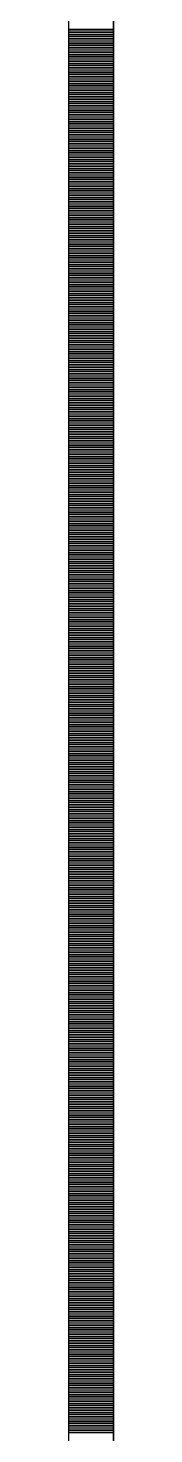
# Model space of a CAD drawing. Header units: millimetres. Extents: x -231292 to 573618, y -153144 to 564035.
# Drawn here: x 8548 to 8573, y 190135 to 190912 of the extents above; entities that cross this region are included whole.
import ezdxf

# ---------------------------------------------------------------- set-up
doc = ezdxf.new("R2010")
doc.units = ezdxf.units.MM
doc.layers.add('АР_Тонкая', color=250, linetype='Continuous', lineweight=5)
doc.layers.add('АР_Штриховка', color=250, linetype='Continuous', lineweight=0)

msp = doc.modelspace()

# ---------------------------------------------------------------- linework, layer by layer
at = {"layer": 'АР_Тонкая', "color": 18, "linetype": 'Continuous', "lineweight": 25, "true_color": 0x000000}
for p, q in [((8548.243, 263866.253), (8548.243, 187666.253)), ((8573.243, 263866.253), (8573.243, 187666.253)), ((8573.243, 187666.253), (8573.243, 263866.253))]:
    msp.add_line(p, q, dxfattribs=at)
at = {"layer": 'АР_Штриховка', "color": 18, "linetype": 'Continuous', "lineweight": 25, "true_color": 0x000000}
for p, q in [((8548.243, 190911.002), (8573.243, 190911.002)), ((8548.243, 190910.002), (8573.243, 190910.002)), ((8548.243, 190909.002), (8573.243, 190909.002)), ((8548.243, 190908.002), (8573.243, 190908.002)), ((8548.243, 190907.002), (8573.243, 190907.002)), ((8548.243, 190906.002), (8573.243, 190906.002)), ((8548.243, 190905.002), (8573.243, 190905.002)), ((8548.243, 190904.002), (8573.243, 190904.002)), ((8548.243, 190903.002), (8573.243, 190903.002)), ((8548.243, 190902.002), (8573.243, 190902.002)), ((8548.243, 190901.002), (8573.243, 190901.002)), ((8548.243, 190900.002), (8573.243, 190900.002)), ((8548.243, 190899.002), (8573.243, 190899.002)), ((8548.243, 190898.002), (8573.243, 190898.002)), ((8548.243, 190897.002), (8573.243, 190897.002)), ((8548.243, 190896.002), (8573.243, 190896.002)), ((8548.243, 190895.002), (8573.243, 190895.002)), ((8548.243, 190894.002), (8573.243, 190894.002)), ((8548.243, 190893.002), (8573.243, 190893.002)), ((8548.243, 190892.002), (8573.243, 190892.002)), ((8548.243, 190891.002), (8573.243, 190891.002)), ((8548.243, 190890.002), (8573.243, 190890.002)), ((8548.243, 190889.002), (8573.243, 190889.002)), ((8548.243, 190888.002), (8573.243, 190888.002)), ((8548.243, 190887.002), (8573.243, 190887.002)), ((8548.243, 190886.002), (8573.243, 190886.002)), ((8548.243, 190885.002), (8573.243, 190885.002)), ((8548.243, 190884.002), (8573.243, 190884.002)), ((8548.243, 190883.002), (8573.243, 190883.002)), ((8548.243, 190882.002), (8573.243, 190882.002)), ((8548.243, 190881.002), (8573.243, 190881.002)), ((8548.243, 190880.002), (8573.243, 190880.002)), ((8548.243, 190879.002), (8573.243, 190879.002)), ((8548.243, 190878.002), (8573.243, 190878.002)), ((8548.243, 190877.002), (8573.243, 190877.002)), ((8548.243, 190876.002), (8573.243, 190876.002)), ((8548.243, 190875.002), (8573.243, 190875.002)), ((8548.243, 190874.002), (8573.243, 190874.002)), ((8548.243, 190873.002), (8573.243, 190873.002)), ((8548.243, 190872.002), (8573.243, 190872.002)), ((8548.243, 190871.002), (8573.243, 190871.002)), ((8548.243, 190870.002), (8573.243, 190870.002)), ((8548.243, 190869.002), (8573.243, 190869.002)), ((8548.243, 190868.002), (8573.243, 190868.002)), ((8548.243, 190867.002), (8573.243, 190867.002)), ((8548.243, 190866.002), (8573.243, 190866.002)), ((8548.243, 190865.002), (8573.243, 190865.002)), ((8548.243, 190864.002), (8573.243, 190864.002)), ((8548.243, 190863.002), (8573.243, 190863.002)), ((8548.243, 190862.002), (8573.243, 190862.002)), ((8548.243, 190861.002), (8573.243, 190861.002)), ((8548.243, 190860.002), (8573.243, 190860.002)), ((8548.243, 190859.002), (8573.243, 190859.002)), ((8548.243, 190858.002), (8573.243, 190858.002)), ((8548.243, 190857.002), (8573.243, 190857.002)), ((8548.243, 190856.002), (8573.243, 190856.002)), ((8548.243, 190855.002), (8573.243, 190855.002)), ((8548.243, 190854.002), (8573.243, 190854.002)), ((8548.243, 190853.002), (8573.243, 190853.002)), ((8548.243, 190852.002), (8573.243, 190852.002)), ((8548.243, 190851.002), (8573.243, 190851.002)), ((8548.243, 190850.002), (8573.243, 190850.002)), ((8548.243, 190849.002), (8573.243, 190849.002)), ((8548.243, 190848.002), (8573.243, 190848.002)), ((8548.243, 190847.002), (8573.243, 190847.002)), ((8548.243, 190846.002), (8573.243, 190846.002)), ((8548.243, 190845.002), (8573.243, 190845.002)), ((8548.243, 190844.002), (8573.243, 190844.002)), ((8548.243, 190843.002), (8573.243, 190843.002)), ((8548.243, 190842.002), (8573.243, 190842.002)), ((8548.243, 190841.002), (8573.243, 190841.002)), ((8548.243, 190840.002), (8573.243, 190840.002)), ((8548.243, 190839.002), (8573.243, 190839.002)), ((8548.243, 190838.002), (8573.243, 190838.002)), ((8548.243, 190837.002), (8573.243, 190837.002)), ((8548.243, 190836.002), (8573.243, 190836.002)), ((8548.243, 190835.002), (8573.243, 190835.002)), ((8548.243, 190834.002), (8573.243, 190834.002)), ((8548.243, 190833.002), (8573.243, 190833.002)), ((8548.243, 190832.002), (8573.243, 190832.002)), ((8548.243, 190831.002), (8573.243, 190831.002)), ((8548.243, 190830.002), (8573.243, 190830.002)), ((8548.243, 190829.002), (8573.243, 190829.002)), ((8548.243, 190828.002), (8573.243, 190828.002)), ((8548.243, 190827.002), (8573.243, 190827.002)), ((8548.243, 190826.002), (8573.243, 190826.002)), ((8548.243, 190825.002), (8573.243, 190825.002)), ((8548.243, 190824.002), (8573.243, 190824.002)), ((8548.243, 190823.002), (8573.243, 190823.002)), ((8548.243, 190822.002), (8573.243, 190822.002)), ((8548.243, 190821.002), (8573.243, 190821.002)), ((8548.243, 190820.002), (8573.243, 190820.002)), ((8548.243, 190819.002), (8573.243, 190819.002)), ((8548.243, 190818.002), (8573.243, 190818.002)), ((8548.243, 190817.002), (8573.243, 190817.002)), ((8548.243, 190816.002), (8573.243, 190816.002)), ((8548.243, 190815.002), (8573.243, 190815.002)), ((8548.243, 190814.002), (8573.243, 190814.002)), ((8548.243, 190813.002), (8573.243, 190813.002)), ((8548.243, 190812.002), (8573.243, 190812.002)), ((8548.243, 190811.002), (8573.243, 190811.002)), ((8548.243, 190810.002), (8573.243, 190810.002)), ((8548.243, 190809.002), (8573.243, 190809.002)), ((8548.243, 190808.002), (8573.243, 190808.002)), ((8548.243, 190807.002), (8573.243, 190807.002)), ((8548.243, 190806.002), (8573.243, 190806.002)), ((8548.243, 190805.002), (8573.243, 190805.002)), ((8548.243, 190804.002), (8573.243, 190804.002)), ((8548.243, 190803.002), (8573.243, 190803.002)), ((8548.243, 190802.002), (8573.243, 190802.002)), ((8548.243, 190801.002), (8573.243, 190801.002)), ((8548.243, 190800.002), (8573.243, 190800.002)), ((8548.243, 190799.002), (8573.243, 190799.002)), ((8548.243, 190798.002), (8573.243, 190798.002)), ((8548.243, 190797.002), (8573.243, 190797.002)), ((8548.243, 190796.002), (8573.243, 190796.002)), ((8548.243, 190795.002), (8573.243, 190795.002)), ((8548.243, 190794.002), (8573.243, 190794.002)), ((8548.243, 190793.002), (8573.243, 190793.002)), ((8548.243, 190792.002), (8573.243, 190792.002)), ((8548.243, 190791.002), (8573.243, 190791.002)), ((8548.243, 190790.002), (8573.243, 190790.002)), ((8548.243, 190789.002), (8573.243, 190789.002)), ((8548.243, 190788.002), (8573.243, 190788.002)), ((8548.243, 190787.002), (8573.243, 190787.002)), ((8548.243, 190786.002), (8573.243, 190786.002)), ((8548.243, 190785.002), (8573.243, 190785.002)), ((8548.243, 190784.002), (8573.243, 190784.002)), ((8548.243, 190783.002), (8573.243, 190783.002)), ((8548.243, 190782.002), (8573.243, 190782.002)), ((8548.243, 190781.002), (8573.243, 190781.002)), ((8548.243, 190780.002), (8573.243, 190780.002)), ((8548.243, 190779.002), (8573.243, 190779.002)), ((8548.243, 190778.002), (8573.243, 190778.002)), ((8548.243, 190777.002), (8573.243, 190777.002)), ((8548.243, 190776.002), (8573.243, 190776.002)), ((8548.243, 190775.002), (8573.243, 190775.002)), ((8548.243, 190774.002), (8573.243, 190774.002)), ((8548.243, 190773.002), (8573.243, 190773.002)), ((8548.243, 190772.002), (8573.243, 190772.002)), ((8548.243, 190771.002), (8573.243, 190771.002)), ((8548.243, 190770.002), (8573.243, 190770.002)), ((8548.243, 190769.002), (8573.243, 190769.002)), ((8548.243, 190768.002), (8573.243, 190768.002)), ((8548.243, 190767.002), (8573.243, 190767.002)), ((8548.243, 190766.002), (8573.243, 190766.002)), ((8548.243, 190765.002), (8573.243, 190765.002)), ((8548.243, 190764.002), (8573.243, 190764.002)), ((8548.243, 190763.002), (8573.243, 190763.002)), ((8548.243, 190762.002), (8573.243, 190762.002)), ((8548.243, 190761.002), (8573.243, 190761.002)), ((8548.243, 190760.002), (8573.243, 190760.002)), ((8548.243, 190759.002), (8573.243, 190759.002)), ((8548.243, 190758.002), (8573.243, 190758.002)), ((8548.243, 190757.002), (8573.243, 190757.002)), ((8548.243, 190756.002), (8573.243, 190756.002)), ((8548.243, 190755.002), (8573.243, 190755.002)), ((8548.243, 190754.002), (8573.243, 190754.002)), ((8548.243, 190753.002), (8573.243, 190753.002)), ((8548.243, 190752.002), (8573.243, 190752.002)), ((8548.243, 190751.002), (8573.243, 190751.002)), ((8548.243, 190750.002), (8573.243, 190750.002)), ((8548.243, 190749.002), (8573.243, 190749.002)), ((8548.243, 190748.002), (8573.243, 190748.002)), ((8548.243, 190747.002), (8573.243, 190747.002)), ((8548.243, 190746.002), (8573.243, 190746.002)), ((8548.243, 190745.002), (8573.243, 190745.002)), ((8548.243, 190744.002), (8573.243, 190744.002)), ((8548.243, 190743.002), (8573.243, 190743.002)), ((8548.243, 190742.002), (8573.243, 190742.002)), ((8548.243, 190741.002), (8573.243, 190741.002)), ((8548.243, 190740.002), (8573.243, 190740.002)), ((8548.243, 190739.002), (8573.243, 190739.002)), ((8548.243, 190738.002), (8573.243, 190738.002)), ((8548.243, 190737.002), (8573.243, 190737.002)), ((8548.243, 190736.002), (8573.243, 190736.002)), ((8548.243, 190735.002), (8573.243, 190735.002)), ((8548.243, 190734.002), (8573.243, 190734.002)), ((8548.243, 190733.002), (8573.243, 190733.002)), ((8548.243, 190732.002), (8573.243, 190732.002)), ((8548.243, 190731.002), (8573.243, 190731.002)), ((8548.243, 190730.002), (8573.243, 190730.002)), ((8548.243, 190729.002), (8573.243, 190729.002)), ((8548.243, 190728.002), (8573.243, 190728.002)), ((8548.243, 190727.002), (8573.243, 190727.002)), ((8548.243, 190726.002), (8573.243, 190726.002)), ((8548.243, 190725.002), (8573.243, 190725.002)), ((8548.243, 190724.002), (8573.243, 190724.002)), ((8548.243, 190723.002), (8573.243, 190723.002)), ((8548.243, 190722.002), (8573.243, 190722.002)), ((8548.243, 190721.002), (8573.243, 190721.002)), ((8548.243, 190720.002), (8573.243, 190720.002)), ((8548.243, 190719.002), (8573.243, 190719.002)), ((8548.243, 190718.002), (8573.243, 190718.002)), ((8548.243, 190717.002), (8573.243, 190717.002)), ((8548.243, 190716.002), (8573.243, 190716.002)), ((8548.243, 190715.002), (8573.243, 190715.002)), ((8548.243, 190714.002), (8573.243, 190714.002)), ((8548.243, 190713.002), (8573.243, 190713.002)), ((8548.243, 190712.002), (8573.243, 190712.002)), ((8548.243, 190711.002), (8573.243, 190711.002)), ((8548.243, 190710.002), (8573.243, 190710.002)), ((8548.243, 190709.002), (8573.243, 190709.002)), ((8548.243, 190708.002), (8573.243, 190708.002)), ((8548.243, 190707.002), (8573.243, 190707.002)), ((8548.243, 190706.002), (8573.243, 190706.002)), ((8548.243, 190705.002), (8573.243, 190705.002)), ((8548.243, 190704.002), (8573.243, 190704.002)), ((8548.243, 190703.002), (8573.243, 190703.002)), ((8548.243, 190702.002), (8573.243, 190702.002)), ((8548.243, 190701.002), (8573.243, 190701.002)), ((8548.243, 190700.002), (8573.243, 190700.002)), ((8548.243, 190699.002), (8573.243, 190699.002)), ((8548.243, 190698.002), (8573.243, 190698.002)), ((8548.243, 190697.002), (8573.243, 190697.002)), ((8548.243, 190696.002), (8573.243, 190696.002)), ((8548.243, 190695.002), (8573.243, 190695.002)), ((8548.243, 190694.002), (8573.243, 190694.002)), ((8548.243, 190693.002), (8573.243, 190693.002)), ((8548.243, 190692.002), (8573.243, 190692.002)), ((8548.243, 190691.002), (8573.243, 190691.002)), ((8548.243, 190690.002), (8573.243, 190690.002)), ((8548.243, 190689.002), (8573.243, 190689.002)), ((8548.243, 190688.002), (8573.243, 190688.002)), ((8548.243, 190687.002), (8573.243, 190687.002)), ((8548.243, 190686.002), (8573.243, 190686.002)), ((8548.243, 190685.002), (8573.243, 190685.002)), ((8548.243, 190684.002), (8573.243, 190684.002)), ((8548.243, 190683.002), (8573.243, 190683.002)), ((8548.243, 190682.002), (8573.243, 190682.002)), ((8548.243, 190681.002), (8573.243, 190681.002)), ((8548.243, 190680.002), (8573.243, 190680.002)), ((8548.243, 190679.002), (8573.243, 190679.002)), ((8548.243, 190678.002), (8573.243, 190678.002)), ((8548.243, 190677.002), (8573.243, 190677.002)), ((8548.243, 190676.002), (8573.243, 190676.002)), ((8548.243, 190675.002), (8573.243, 190675.002)), ((8548.243, 190674.002), (8573.243, 190674.002)), ((8548.243, 190673.002), (8573.243, 190673.002)), ((8548.243, 190672.002), (8573.243, 190672.002)), ((8548.243, 190671.002), (8573.243, 190671.002)), ((8548.243, 190670.002), (8573.243, 190670.002)), ((8548.243, 190669.002), (8573.243, 190669.002)), ((8548.243, 190668.002), (8573.243, 190668.002)), ((8548.243, 190667.002), (8573.243, 190667.002)), ((8548.243, 190666.002), (8573.243, 190666.002)), ((8548.243, 190665.002), (8573.243, 190665.002)), ((8548.243, 190664.002), (8573.243, 190664.002)), ((8548.243, 190663.002), (8573.243, 190663.002)), ((8548.243, 190662.002), (8573.243, 190662.002)), ((8548.243, 190661.002), (8573.243, 190661.002)), ((8548.243, 190660.002), (8573.243, 190660.002)), ((8548.243, 190659.002), (8573.243, 190659.002)), ((8548.243, 190658.002), (8573.243, 190658.002)), ((8548.243, 190657.002), (8573.243, 190657.002)), ((8548.243, 190656.002), (8573.243, 190656.002)), ((8548.243, 190655.002), (8573.243, 190655.002)), ((8548.243, 190654.002), (8573.243, 190654.002)), ((8548.243, 190653.002), (8573.243, 190653.002)), ((8548.243, 190652.002), (8573.243, 190652.002)), ((8548.243, 190651.002), (8573.243, 190651.002)), ((8548.243, 190650.002), (8573.243, 190650.002)), ((8548.243, 190649.002), (8573.243, 190649.002)), ((8548.243, 190648.002), (8573.243, 190648.002)), ((8548.243, 190647.002), (8573.243, 190647.002)), ((8548.243, 190646.002), (8573.243, 190646.002)), ((8548.243, 190645.002), (8573.243, 190645.002)), ((8548.243, 190644.002), (8573.243, 190644.002)), ((8548.243, 190643.002), (8573.243, 190643.002)), ((8548.243, 190642.002), (8573.243, 190642.002)), ((8548.243, 190641.002), (8573.243, 190641.002)), ((8548.243, 190640.002), (8573.243, 190640.002)), ((8548.243, 190639.002), (8573.243, 190639.002)), ((8548.243, 190638.002), (8573.243, 190638.002)), ((8548.243, 190637.002), (8573.243, 190637.002)), ((8548.243, 190636.002), (8573.243, 190636.002)), ((8548.243, 190635.002), (8573.243, 190635.002)), ((8548.243, 190634.002), (8573.243, 190634.002)), ((8548.243, 190633.002), (8573.243, 190633.002)), ((8548.243, 190632.002), (8573.243, 190632.002)), ((8548.243, 190631.002), (8573.243, 190631.002)), ((8548.243, 190630.002), (8573.243, 190630.002)), ((8548.243, 190629.002), (8573.243, 190629.002)), ((8548.243, 190628.002), (8573.243, 190628.002)), ((8548.243, 190627.002), (8573.243, 190627.002)), ((8548.243, 190626.002), (8573.243, 190626.002)), ((8548.243, 190625.002), (8573.243, 190625.002)), ((8548.243, 190624.002), (8573.243, 190624.002)), ((8548.243, 190623.002), (8573.243, 190623.002)), ((8548.243, 190622.002), (8573.243, 190622.002)), ((8548.243, 190621.002), (8573.243, 190621.002)), ((8548.243, 190620.002), (8573.243, 190620.002)), ((8548.243, 190619.002), (8573.243, 190619.002)), ((8548.243, 190618.002), (8573.243, 190618.002)), ((8548.243, 190617.002), (8573.243, 190617.002)), ((8548.243, 190616.002), (8573.243, 190616.002)), ((8548.243, 190615.002), (8573.243, 190615.002)), ((8548.243, 190614.002), (8573.243, 190614.002)), ((8548.243, 190613.002), (8573.243, 190613.002)), ((8548.243, 190612.002), (8573.243, 190612.002)), ((8548.243, 190611.002), (8573.243, 190611.002)), ((8548.243, 190610.002), (8573.243, 190610.002)), ((8548.243, 190609.002), (8573.243, 190609.002)), ((8548.243, 190608.002), (8573.243, 190608.002)), ((8548.243, 190607.002), (8573.243, 190607.002)), ((8548.243, 190606.002), (8573.243, 190606.002)), ((8548.243, 190605.002), (8573.243, 190605.002)), ((8548.243, 190604.002), (8573.243, 190604.002)), ((8548.243, 190603.002), (8573.243, 190603.002)), ((8548.243, 190602.002), (8573.243, 190602.002)), ((8548.243, 190601.002), (8573.243, 190601.002)), ((8548.243, 190600.002), (8573.243, 190600.002)), ((8548.243, 190599.002), (8573.243, 190599.002)), ((8548.243, 190598.002), (8573.243, 190598.002)), ((8548.243, 190597.002), (8573.243, 190597.002)), ((8548.243, 190596.002), (8573.243, 190596.002)), ((8548.243, 190595.002), (8573.243, 190595.002)), ((8548.243, 190594.002), (8573.243, 190594.002)), ((8548.243, 190593.002), (8573.243, 190593.002)), ((8548.243, 190592.002), (8573.243, 190592.002)), ((8548.243, 190591.002), (8573.243, 190591.002)), ((8548.243, 190590.002), (8573.243, 190590.002)), ((8548.243, 190589.002), (8573.243, 190589.002)), ((8548.243, 190588.002), (8573.243, 190588.002)), ((8548.243, 190587.002), (8573.243, 190587.002)), ((8548.243, 190586.002), (8573.243, 190586.002)), ((8548.243, 190585.002), (8573.243, 190585.002)), ((8548.243, 190584.002), (8573.243, 190584.002)), ((8548.243, 190583.002), (8573.243, 190583.002)), ((8548.243, 190582.002), (8573.243, 190582.002)), ((8548.243, 190581.002), (8573.243, 190581.002)), ((8548.243, 190580.002), (8573.243, 190580.002)), ((8548.243, 190579.002), (8573.243, 190579.002)), ((8548.243, 190578.002), (8573.243, 190578.002)), ((8548.243, 190577.002), (8573.243, 190577.002)), ((8548.243, 190576.002), (8573.243, 190576.002)), ((8548.243, 190575.002), (8573.243, 190575.002)), ((8548.243, 190574.002), (8573.243, 190574.002)), ((8548.243, 190573.002), (8573.243, 190573.002)), ((8548.243, 190572.002), (8573.243, 190572.002)), ((8548.243, 190571.002), (8573.243, 190571.002)), ((8548.243, 190570.002), (8573.243, 190570.002)), ((8548.243, 190569.002), (8573.243, 190569.002)), ((8548.243, 190568.002), (8573.243, 190568.002)), ((8548.243, 190567.002), (8573.243, 190567.002)), ((8548.243, 190566.002), (8573.243, 190566.002)), ((8548.243, 190565.002), (8573.243, 190565.002)), ((8548.243, 190564.002), (8573.243, 190564.002)), ((8548.243, 190563.002), (8573.243, 190563.002)), ((8548.243, 190562.002), (8573.243, 190562.002)), ((8548.243, 190561.002), (8573.243, 190561.002)), ((8548.243, 190560.002), (8573.243, 190560.002)), ((8548.243, 190559.002), (8573.243, 190559.002)), ((8548.243, 190558.002), (8573.243, 190558.002)), ((8548.243, 190557.002), (8573.243, 190557.002)), ((8548.243, 190556.002), (8573.243, 190556.002)), ((8548.243, 190555.002), (8573.243, 190555.002)), ((8548.243, 190554.002), (8573.243, 190554.002)), ((8548.243, 190553.002), (8573.243, 190553.002)), ((8548.243, 190552.002), (8573.243, 190552.002)), ((8548.243, 190551.002), (8573.243, 190551.002)), ((8548.243, 190550.002), (8573.243, 190550.002)), ((8548.243, 190549.002), (8573.243, 190549.002)), ((8548.243, 190548.002), (8573.243, 190548.002)), ((8548.243, 190547.002), (8573.243, 190547.002)), ((8548.243, 190546.002), (8573.243, 190546.002)), ((8548.243, 190545.002), (8573.243, 190545.002)), ((8548.243, 190544.002), (8573.243, 190544.002)), ((8548.243, 190543.002), (8573.243, 190543.002)), ((8548.243, 190542.002), (8573.243, 190542.002)), ((8548.243, 190541.002), (8573.243, 190541.002)), ((8548.243, 190540.002), (8573.243, 190540.002)), ((8548.243, 190539.002), (8573.243, 190539.002)), ((8548.243, 190538.002), (8573.243, 190538.002)), ((8548.243, 190537.002), (8573.243, 190537.002)), ((8548.243, 190536.002), (8573.243, 190536.002)), ((8548.243, 190535.002), (8573.243, 190535.002)), ((8548.243, 190534.002), (8573.243, 190534.002)), ((8548.243, 190533.002), (8573.243, 190533.002)), ((8548.243, 190532.002), (8573.243, 190532.002)), ((8548.243, 190531.002), (8573.243, 190531.002)), ((8548.243, 190530.002), (8573.243, 190530.002)), ((8548.243, 190529.002), (8573.243, 190529.002)), ((8548.243, 190528.002), (8573.243, 190528.002)), ((8548.243, 190527.002), (8573.243, 190527.002)), ((8548.243, 190526.002), (8573.243, 190526.002)), ((8548.243, 190525.002), (8573.243, 190525.002)), ((8548.243, 190524.002), (8573.243, 190524.002)), ((8548.243, 190523.002), (8573.243, 190523.002)), ((8548.243, 190522.002), (8573.243, 190522.002)), ((8548.243, 190521.002), (8573.243, 190521.002)), ((8548.243, 190520.002), (8573.243, 190520.002)), ((8548.243, 190519.002), (8573.243, 190519.002)), ((8548.243, 190518.002), (8573.243, 190518.002)), ((8548.243, 190517.002), (8573.243, 190517.002)), ((8548.243, 190516.002), (8573.243, 190516.002)), ((8548.243, 190515.002), (8573.243, 190515.002)), ((8548.243, 190514.002), (8573.243, 190514.002)), ((8548.243, 190513.002), (8573.243, 190513.002)), ((8548.243, 190512.002), (8573.243, 190512.002)), ((8548.243, 190511.002), (8573.243, 190511.002)), ((8548.243, 190510.002), (8573.243, 190510.002)), ((8548.243, 190509.002), (8573.243, 190509.002)), ((8548.243, 190508.002), (8573.243, 190508.002)), ((8548.243, 190507.002), (8573.243, 190507.002)), ((8548.243, 190506.002), (8573.243, 190506.002)), ((8548.243, 190505.002), (8573.243, 190505.002)), ((8548.243, 190504.002), (8573.243, 190504.002)), ((8548.243, 190503.002), (8573.243, 190503.002)), ((8548.243, 190502.002), (8573.243, 190502.002)), ((8548.243, 190501.002), (8573.243, 190501.002)), ((8548.243, 190500.002), (8573.243, 190500.002)), ((8548.243, 190499.002), (8573.243, 190499.002)), ((8548.243, 190498.002), (8573.243, 190498.002)), ((8548.243, 190497.002), (8573.243, 190497.002)), ((8548.243, 190496.002), (8573.243, 190496.002)), ((8548.243, 190495.002), (8573.243, 190495.002)), ((8548.243, 190494.002), (8573.243, 190494.002)), ((8548.243, 190493.002), (8573.243, 190493.002)), ((8548.243, 190492.002), (8573.243, 190492.002)), ((8548.243, 190491.002), (8573.243, 190491.002)), ((8548.243, 190490.002), (8573.243, 190490.002)), ((8548.243, 190489.002), (8573.243, 190489.002)), ((8548.243, 190488.002), (8573.243, 190488.002)), ((8548.243, 190487.002), (8573.243, 190487.002)), ((8548.243, 190486.002), (8573.243, 190486.002)), ((8548.243, 190485.002), (8573.243, 190485.002)), ((8548.243, 190484.002), (8573.243, 190484.002)), ((8548.243, 190483.002), (8573.243, 190483.002)), ((8548.243, 190482.002), (8573.243, 190482.002)), ((8548.243, 190481.002), (8573.243, 190481.002)), ((8548.243, 190480.002), (8573.243, 190480.002)), ((8548.243, 190479.002), (8573.243, 190479.002)), ((8548.243, 190478.002), (8573.243, 190478.002)), ((8548.243, 190477.002), (8573.243, 190477.002)), ((8548.243, 190476.002), (8573.243, 190476.002)), ((8548.243, 190475.002), (8573.243, 190475.002)), ((8548.243, 190474.002), (8573.243, 190474.002)), ((8548.243, 190473.002), (8573.243, 190473.002)), ((8548.243, 190472.002), (8573.243, 190472.002)), ((8548.243, 190471.002), (8573.243, 190471.002)), ((8548.243, 190470.002), (8573.243, 190470.002)), ((8548.243, 190469.002), (8573.243, 190469.002)), ((8548.243, 190468.002), (8573.243, 190468.002)), ((8548.243, 190467.002), (8573.243, 190467.002)), ((8548.243, 190466.002), (8573.243, 190466.002)), ((8548.243, 190465.002), (8573.243, 190465.002)), ((8548.243, 190464.002), (8573.243, 190464.002)), ((8548.243, 190463.002), (8573.243, 190463.002)), ((8548.243, 190462.002), (8573.243, 190462.002)), ((8548.243, 190461.002), (8573.243, 190461.002)), ((8548.243, 190460.002), (8573.243, 190460.002)), ((8548.243, 190459.002), (8573.243, 190459.002)), ((8548.243, 190458.002), (8573.243, 190458.002)), ((8548.243, 190457.002), (8573.243, 190457.002)), ((8548.243, 190456.002), (8573.243, 190456.002)), ((8548.243, 190455.002), (8573.243, 190455.002)), ((8548.243, 190454.002), (8573.243, 190454.002)), ((8548.243, 190453.002), (8573.243, 190453.002)), ((8548.243, 190452.002), (8573.243, 190452.002)), ((8548.243, 190451.002), (8573.243, 190451.002)), ((8548.243, 190450.002), (8573.243, 190450.002)), ((8548.243, 190449.002), (8573.243, 190449.002)), ((8548.243, 190448.002), (8573.243, 190448.002)), ((8548.243, 190447.002), (8573.243, 190447.002)), ((8548.243, 190446.002), (8573.243, 190446.002)), ((8548.243, 190445.002), (8573.243, 190445.002)), ((8548.243, 190444.002), (8573.243, 190444.002)), ((8548.243, 190443.002), (8573.243, 190443.002)), ((8548.243, 190442.002), (8573.243, 190442.002)), ((8548.243, 190441.002), (8573.243, 190441.002)), ((8548.243, 190440.002), (8573.243, 190440.002)), ((8548.243, 190439.002), (8573.243, 190439.002)), ((8548.243, 190438.002), (8573.243, 190438.002)), ((8548.243, 190437.002), (8573.243, 190437.002)), ((8548.243, 190436.002), (8573.243, 190436.002)), ((8548.243, 190435.002), (8573.243, 190435.002)), ((8548.243, 190434.002), (8573.243, 190434.002)), ((8548.243, 190433.002), (8573.243, 190433.002)), ((8548.243, 190432.002), (8573.243, 190432.002)), ((8548.243, 190431.002), (8573.243, 190431.002)), ((8548.243, 190430.002), (8573.243, 190430.002)), ((8548.243, 190429.002), (8573.243, 190429.002)), ((8548.243, 190428.002), (8573.243, 190428.002)), ((8548.243, 190427.002), (8573.243, 190427.002)), ((8548.243, 190426.002), (8573.243, 190426.002)), ((8548.243, 190425.002), (8573.243, 190425.002)), ((8548.243, 190424.002), (8573.243, 190424.002)), ((8548.243, 190423.002), (8573.243, 190423.002)), ((8548.243, 190422.002), (8573.243, 190422.002)), ((8548.243, 190421.002), (8573.243, 190421.002)), ((8548.243, 190420.002), (8573.243, 190420.002)), ((8548.243, 190419.002), (8573.243, 190419.002)), ((8548.243, 190418.002), (8573.243, 190418.002)), ((8548.243, 190417.002), (8573.243, 190417.002)), ((8548.243, 190416.002), (8573.243, 190416.002)), ((8548.243, 190415.002), (8573.243, 190415.002)), ((8548.243, 190414.002), (8573.243, 190414.002)), ((8548.243, 190413.002), (8573.243, 190413.002)), ((8548.243, 190412.002), (8573.243, 190412.002)), ((8548.243, 190411.002), (8573.243, 190411.002)), ((8548.243, 190410.002), (8573.243, 190410.002)), ((8548.243, 190409.002), (8573.243, 190409.002)), ((8548.243, 190408.002), (8573.243, 190408.002)), ((8548.243, 190407.002), (8573.243, 190407.002)), ((8548.243, 190406.002), (8573.243, 190406.002)), ((8548.243, 190405.002), (8573.243, 190405.002)), ((8548.243, 190404.002), (8573.243, 190404.002)), ((8548.243, 190403.002), (8573.243, 190403.002)), ((8548.243, 190402.002), (8573.243, 190402.002)), ((8548.243, 190401.002), (8573.243, 190401.002)), ((8548.243, 190400.002), (8573.243, 190400.002)), ((8548.243, 190399.002), (8573.243, 190399.002)), ((8548.243, 190398.002), (8573.243, 190398.002)), ((8548.243, 190397.002), (8573.243, 190397.002)), ((8548.243, 190396.002), (8573.243, 190396.002)), ((8548.243, 190395.002), (8573.243, 190395.002)), ((8548.243, 190394.002), (8573.243, 190394.002)), ((8548.243, 190393.002), (8573.243, 190393.002)), ((8548.243, 190392.002), (8573.243, 190392.002)), ((8548.243, 190391.002), (8573.243, 190391.002)), ((8548.243, 190390.002), (8573.243, 190390.002)), ((8548.243, 190389.002), (8573.243, 190389.002)), ((8548.243, 190388.002), (8573.243, 190388.002)), ((8548.243, 190387.002), (8573.243, 190387.002)), ((8548.243, 190386.002), (8573.243, 190386.002)), ((8548.243, 190385.002), (8573.243, 190385.002)), ((8548.243, 190384.002), (8573.243, 190384.002)), ((8548.243, 190383.002), (8573.243, 190383.002)), ((8548.243, 190382.002), (8573.243, 190382.002)), ((8548.243, 190381.002), (8573.243, 190381.002)), ((8548.243, 190380.002), (8573.243, 190380.002)), ((8548.243, 190379.002), (8573.243, 190379.002)), ((8548.243, 190378.002), (8573.243, 190378.002)), ((8548.243, 190377.002), (8573.243, 190377.002)), ((8548.243, 190376.002), (8573.243, 190376.002)), ((8548.243, 190375.002), (8573.243, 190375.002)), ((8548.243, 190374.002), (8573.243, 190374.002)), ((8548.243, 190373.002), (8573.243, 190373.002)), ((8548.243, 190372.002), (8573.243, 190372.002)), ((8548.243, 190371.002), (8573.243, 190371.002)), ((8548.243, 190370.002), (8573.243, 190370.002)), ((8548.243, 190369.002), (8573.243, 190369.002)), ((8548.243, 190368.002), (8573.243, 190368.002)), ((8548.243, 190367.002), (8573.243, 190367.002)), ((8548.243, 190366.002), (8573.243, 190366.002)), ((8548.243, 190365.002), (8573.243, 190365.002)), ((8548.243, 190364.002), (8573.243, 190364.002)), ((8548.243, 190363.002), (8573.243, 190363.002)), ((8548.243, 190362.002), (8573.243, 190362.002)), ((8548.243, 190361.002), (8573.243, 190361.002)), ((8548.243, 190360.002), (8573.243, 190360.002)), ((8548.243, 190359.002), (8573.243, 190359.002)), ((8548.243, 190358.002), (8573.243, 190358.002)), ((8548.243, 190357.002), (8573.243, 190357.002)), ((8548.243, 190356.002), (8573.243, 190356.002)), ((8548.243, 190355.002), (8573.243, 190355.002)), ((8548.243, 190354.002), (8573.243, 190354.002)), ((8548.243, 190353.002), (8573.243, 190353.002)), ((8548.243, 190352.002), (8573.243, 190352.002)), ((8548.243, 190351.002), (8573.243, 190351.002)), ((8548.243, 190350.002), (8573.243, 190350.002)), ((8548.243, 190349.002), (8573.243, 190349.002)), ((8548.243, 190348.002), (8573.243, 190348.002)), ((8548.243, 190347.002), (8573.243, 190347.002)), ((8548.243, 190346.002), (8573.243, 190346.002)), ((8548.243, 190345.002), (8573.243, 190345.002)), ((8548.243, 190344.002), (8573.243, 190344.002)), ((8548.243, 190343.002), (8573.243, 190343.002)), ((8548.243, 190342.002), (8573.243, 190342.002)), ((8548.243, 190341.002), (8573.243, 190341.002)), ((8548.243, 190340.002), (8573.243, 190340.002)), ((8548.243, 190339.002), (8573.243, 190339.002)), ((8548.243, 190338.002), (8573.243, 190338.002)), ((8548.243, 190337.002), (8573.243, 190337.002)), ((8548.243, 190336.002), (8573.243, 190336.002)), ((8548.243, 190335.002), (8573.243, 190335.002)), ((8548.243, 190334.002), (8573.243, 190334.002)), ((8548.243, 190333.002), (8573.243, 190333.002)), ((8548.243, 190332.002), (8573.243, 190332.002)), ((8548.243, 190331.002), (8573.243, 190331.002)), ((8548.243, 190330.002), (8573.243, 190330.002)), ((8548.243, 190329.002), (8573.243, 190329.002)), ((8548.243, 190328.002), (8573.243, 190328.002)), ((8548.243, 190327.002), (8573.243, 190327.002)), ((8548.243, 190326.002), (8573.243, 190326.002)), ((8548.243, 190325.002), (8573.243, 190325.002)), ((8548.243, 190324.002), (8573.243, 190324.002)), ((8548.243, 190323.002), (8573.243, 190323.002)), ((8548.243, 190322.002), (8573.243, 190322.002)), ((8548.243, 190321.002), (8573.243, 190321.002)), ((8548.243, 190320.002), (8573.243, 190320.002)), ((8548.243, 190319.002), (8573.243, 190319.002)), ((8548.243, 190318.002), (8573.243, 190318.002)), ((8548.243, 190317.002), (8573.243, 190317.002)), ((8548.243, 190316.002), (8573.243, 190316.002)), ((8548.243, 190315.002), (8573.243, 190315.002)), ((8548.243, 190314.002), (8573.243, 190314.002)), ((8548.243, 190313.002), (8573.243, 190313.002)), ((8548.243, 190312.002), (8573.243, 190312.002)), ((8548.243, 190311.002), (8573.243, 190311.002)), ((8548.243, 190310.002), (8573.243, 190310.002)), ((8548.243, 190309.002), (8573.243, 190309.002)), ((8548.243, 190308.002), (8573.243, 190308.002)), ((8548.243, 190307.002), (8573.243, 190307.002)), ((8548.243, 190306.002), (8573.243, 190306.002)), ((8548.243, 190305.002), (8573.243, 190305.002)), ((8548.243, 190304.002), (8573.243, 190304.002)), ((8548.243, 190303.002), (8573.243, 190303.002)), ((8548.243, 190302.002), (8573.243, 190302.002)), ((8548.243, 190301.002), (8573.243, 190301.002)), ((8548.243, 190300.002), (8573.243, 190300.002)), ((8548.243, 190299.002), (8573.243, 190299.002)), ((8548.243, 190298.002), (8573.243, 190298.002)), ((8548.243, 190297.002), (8573.243, 190297.002)), ((8548.243, 190296.002), (8573.243, 190296.002)), ((8548.243, 190295.002), (8573.243, 190295.002)), ((8548.243, 190294.002), (8573.243, 190294.002)), ((8548.243, 190293.002), (8573.243, 190293.002)), ((8548.243, 190292.002), (8573.243, 190292.002)), ((8548.243, 190291.002), (8573.243, 190291.002)), ((8548.243, 190290.002), (8573.243, 190290.002)), ((8548.243, 190289.002), (8573.243, 190289.002)), ((8548.243, 190288.002), (8573.243, 190288.002)), ((8548.243, 190287.002), (8573.243, 190287.002)), ((8548.243, 190286.002), (8573.243, 190286.002)), ((8548.243, 190285.002), (8573.243, 190285.002)), ((8548.243, 190284.002), (8573.243, 190284.002)), ((8548.243, 190283.002), (8573.243, 190283.002)), ((8548.243, 190282.002), (8573.243, 190282.002)), ((8548.243, 190281.002), (8573.243, 190281.002)), ((8548.243, 190280.002), (8573.243, 190280.002)), ((8548.243, 190279.002), (8573.243, 190279.002)), ((8548.243, 190278.002), (8573.243, 190278.002)), ((8548.243, 190277.002), (8573.243, 190277.002)), ((8548.243, 190276.002), (8573.243, 190276.002)), ((8548.243, 190275.002), (8573.243, 190275.002)), ((8548.243, 190274.002), (8573.243, 190274.002)), ((8548.243, 190273.002), (8573.243, 190273.002)), ((8548.243, 190272.002), (8573.243, 190272.002)), ((8548.243, 190271.002), (8573.243, 190271.002)), ((8548.243, 190270.002), (8573.243, 190270.002)), ((8548.243, 190269.002), (8573.243, 190269.002)), ((8548.243, 190268.002), (8573.243, 190268.002)), ((8548.243, 190267.002), (8573.243, 190267.002)), ((8548.243, 190266.002), (8573.243, 190266.002)), ((8548.243, 190265.002), (8573.243, 190265.002)), ((8548.243, 190264.002), (8573.243, 190264.002)), ((8548.243, 190263.002), (8573.243, 190263.002)), ((8548.243, 190262.002), (8573.243, 190262.002)), ((8548.243, 190261.002), (8573.243, 190261.002)), ((8548.243, 190260.002), (8573.243, 190260.002)), ((8548.243, 190259.002), (8573.243, 190259.002)), ((8548.243, 190258.002), (8573.243, 190258.002)), ((8548.243, 190257.002), (8573.243, 190257.002)), ((8548.243, 190256.002), (8573.243, 190256.002)), ((8548.243, 190255.002), (8573.243, 190255.002)), ((8548.243, 190254.002), (8573.243, 190254.002)), ((8548.243, 190253.002), (8573.243, 190253.002)), ((8548.243, 190252.002), (8573.243, 190252.002)), ((8548.243, 190251.002), (8573.243, 190251.002)), ((8548.243, 190250.002), (8573.243, 190250.002)), ((8548.243, 190249.002), (8573.243, 190249.002)), ((8548.243, 190248.002), (8573.243, 190248.002)), ((8548.243, 190247.002), (8573.243, 190247.002)), ((8548.243, 190246.002), (8573.243, 190246.002)), ((8548.243, 190245.002), (8573.243, 190245.002)), ((8548.243, 190244.002), (8573.243, 190244.002)), ((8548.243, 190243.002), (8573.243, 190243.002)), ((8548.243, 190242.002), (8573.243, 190242.002)), ((8548.243, 190241.002), (8573.243, 190241.002)), ((8548.243, 190240.002), (8573.243, 190240.002)), ((8548.243, 190239.002), (8573.243, 190239.002)), ((8548.243, 190238.002), (8573.243, 190238.002)), ((8548.243, 190237.002), (8573.243, 190237.002)), ((8548.243, 190236.002), (8573.243, 190236.002)), ((8548.243, 190235.002), (8573.243, 190235.002)), ((8548.243, 190234.002), (8573.243, 190234.002)), ((8548.243, 190233.002), (8573.243, 190233.002)), ((8548.243, 190232.002), (8573.243, 190232.002)), ((8548.243, 190231.002), (8573.243, 190231.002)), ((8548.243, 190230.002), (8573.243, 190230.002)), ((8548.243, 190229.002), (8573.243, 190229.002)), ((8548.243, 190228.002), (8573.243, 190228.002)), ((8548.243, 190227.002), (8573.243, 190227.002)), ((8548.243, 190226.002), (8573.243, 190226.002)), ((8548.243, 190225.002), (8573.243, 190225.002)), ((8548.243, 190224.002), (8573.243, 190224.002)), ((8548.243, 190223.002), (8573.243, 190223.002)), ((8548.243, 190222.002), (8573.243, 190222.002)), ((8548.243, 190221.002), (8573.243, 190221.002)), ((8548.243, 190220.002), (8573.243, 190220.002)), ((8548.243, 190219.002), (8573.243, 190219.002)), ((8548.243, 190218.002), (8573.243, 190218.002)), ((8548.243, 190217.002), (8573.243, 190217.002)), ((8548.243, 190216.002), (8573.243, 190216.002)), ((8548.243, 190215.002), (8573.243, 190215.002)), ((8548.243, 190214.002), (8573.243, 190214.002)), ((8548.243, 190213.002), (8573.243, 190213.002)), ((8548.243, 190212.002), (8573.243, 190212.002)), ((8548.243, 190211.002), (8573.243, 190211.002)), ((8548.243, 190210.002), (8573.243, 190210.002)), ((8548.243, 190209.002), (8573.243, 190209.002)), ((8548.243, 190208.002), (8573.243, 190208.002)), ((8548.243, 190207.002), (8573.243, 190207.002)), ((8548.243, 190206.002), (8573.243, 190206.002)), ((8548.243, 190205.002), (8573.243, 190205.002)), ((8548.243, 190204.002), (8573.243, 190204.002)), ((8548.243, 190203.002), (8573.243, 190203.002)), ((8548.243, 190202.002), (8573.243, 190202.002)), ((8548.243, 190201.002), (8573.243, 190201.002)), ((8548.243, 190200.002), (8573.243, 190200.002)), ((8548.243, 190199.002), (8573.243, 190199.002)), ((8548.243, 190198.002), (8573.243, 190198.002)), ((8548.243, 190197.002), (8573.243, 190197.002)), ((8548.243, 190196.002), (8573.243, 190196.002)), ((8548.243, 190195.002), (8573.243, 190195.002)), ((8548.243, 190194.002), (8573.243, 190194.002)), ((8548.243, 190193.002), (8573.243, 190193.002)), ((8548.243, 190192.002), (8573.243, 190192.002)), ((8548.243, 190191.002), (8573.243, 190191.002)), ((8548.243, 190190.002), (8573.243, 190190.002)), ((8548.243, 190189.002), (8573.243, 190189.002)), ((8548.243, 190188.002), (8573.243, 190188.002)), ((8548.243, 190187.002), (8573.243, 190187.002)), ((8548.243, 190186.002), (8573.243, 190186.002)), ((8548.243, 190185.002), (8573.243, 190185.002)), ((8548.243, 190184.002), (8573.243, 190184.002)), ((8548.243, 190183.002), (8573.243, 190183.002)), ((8548.243, 190182.002), (8573.243, 190182.002)), ((8548.243, 190181.002), (8573.243, 190181.002)), ((8548.243, 190180.002), (8573.243, 190180.002)), ((8548.243, 190179.002), (8573.243, 190179.002)), ((8548.243, 190178.002), (8573.243, 190178.002)), ((8548.243, 190177.002), (8573.243, 190177.002)), ((8548.243, 190176.002), (8573.243, 190176.002)), ((8548.243, 190175.002), (8573.243, 190175.002)), ((8548.243, 190174.002), (8573.243, 190174.002)), ((8548.243, 190173.002), (8573.243, 190173.002)), ((8548.243, 190172.002), (8573.243, 190172.002)), ((8548.243, 190171.002), (8573.243, 190171.002)), ((8548.243, 190170.002), (8573.243, 190170.002)), ((8548.243, 190169.002), (8573.243, 190169.002)), ((8548.243, 190168.002), (8573.243, 190168.002)), ((8548.243, 190167.002), (8573.243, 190167.002)), ((8548.243, 190166.002), (8573.243, 190166.002)), ((8548.243, 190165.002), (8573.243, 190165.002)), ((8548.243, 190164.002), (8573.243, 190164.002)), ((8548.243, 190163.002), (8573.243, 190163.002)), ((8548.243, 190162.002), (8573.243, 190162.002)), ((8548.243, 190161.002), (8573.243, 190161.002)), ((8548.243, 190160.002), (8573.243, 190160.002)), ((8548.243, 190159.002), (8573.243, 190159.002)), ((8548.243, 190158.002), (8573.243, 190158.002)), ((8548.243, 190157.002), (8573.243, 190157.002)), ((8548.243, 190156.002), (8573.243, 190156.002)), ((8548.243, 190155.002), (8573.243, 190155.002)), ((8548.243, 190154.002), (8573.243, 190154.002)), ((8548.243, 190153.002), (8573.243, 190153.002)), ((8548.243, 190152.002), (8573.243, 190152.002)), ((8548.243, 190151.002), (8573.243, 190151.002)), ((8548.243, 190150.002), (8573.243, 190150.002)), ((8548.243, 190149.002), (8573.243, 190149.002)), ((8548.243, 190148.002), (8573.243, 190148.002)), ((8548.243, 190147.002), (8573.243, 190147.002)), ((8548.243, 190146.002), (8573.243, 190146.002)), ((8548.243, 190145.002), (8573.243, 190145.002)), ((8548.243, 190144.002), (8573.243, 190144.002)), ((8548.243, 190143.002), (8573.243, 190143.002)), ((8548.243, 190142.002), (8573.243, 190142.002)), ((8548.243, 190141.002), (8573.243, 190141.002)), ((8548.243, 190140.002), (8573.243, 190140.002)), ((8548.243, 190139.002), (8573.243, 190139.002)), ((8548.243, 190138.002), (8573.243, 190138.002)), ((8548.243, 190137.002), (8573.243, 190137.002)), ((8548.243, 190136.002), (8573.243, 190136.002))]:
    msp.add_line(p, q, dxfattribs=at)

doc.saveas('drawing.dxf')
